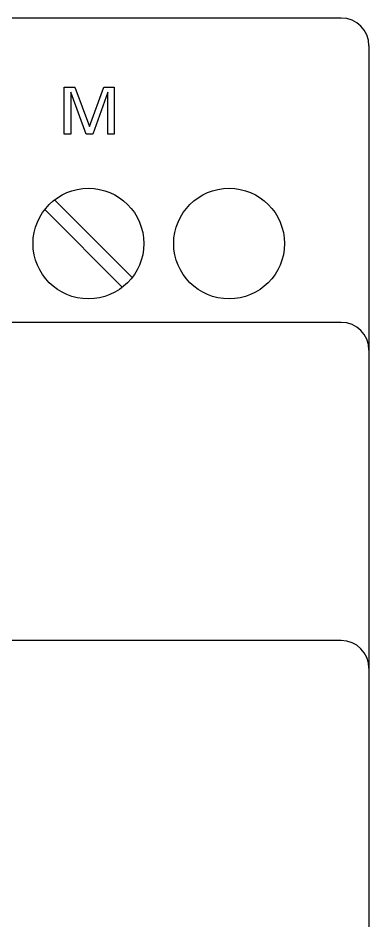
# Model space of a CAD drawing. Extents: x 0 to 420, y 0 to 297.
# Drawn here: x 163.04 to 175.71, y 219.19 to 251.83 of the extents above; entities that cross this region are included whole.
import ezdxf

# ---------------------------------------------------------------- set-up
doc = ezdxf.new("R2010")
doc.units = 0
doc.header["$LTSCALE"] = 23.1
doc.layers.add('10000_FRONT', color=7, linetype='CONTINUOUS')

msp = doc.modelspace()

# ---------------------------------------------------------------- linework, layer by layer
at = {"layer": '10000_FRONT', "color": 7, "linetype": 'CONTINUOUS'}
for p, q in [((174.706, 251.826), (141.206, 251.826)), ((175.706, 250.826), (175.706, 162.826)), ((164.706, 247.626), (164.706, 249.326)), ((164.706, 249.326), (165.083, 249.326)), ((165.083, 249.326), (165.617, 247.903)), ((165.617, 247.903), (166.134, 249.326)), ((166.134, 249.326), (166.511, 249.326)), ((166.511, 249.326), (166.511, 247.626)), ((164.939, 249.148), (164.939, 247.626)), ((165.499, 247.626), (164.939, 249.148)), ((166.278, 249.15), (165.733, 247.626)), ((166.278, 247.626), (166.278, 249.15)), ((164.939, 247.626), (164.706, 247.626)), ((165.733, 247.626), (165.499, 247.626)), ((166.511, 247.626), (166.278, 247.626)), ((167.144, 242.462), (164.359, 245.247)), ((164.009, 244.89), (166.793, 242.105)), ((174.706, 240.826), (141.206, 240.826)), ((174.706, 229.326), (141.206, 229.326))]:
    msp.add_line(p, q, dxfattribs=at)
for centre in [(165.576, 243.676), (170.656, 243.676)]:
    msp.add_circle(centre, 2, dxfattribs=at)
for centre in [(174.706, 250.826), (174.706, 239.826), (174.706, 228.326)]:
    msp.add_arc(centre, 1, 0, 90, dxfattribs=at)

doc.saveas('drawing.dxf')
